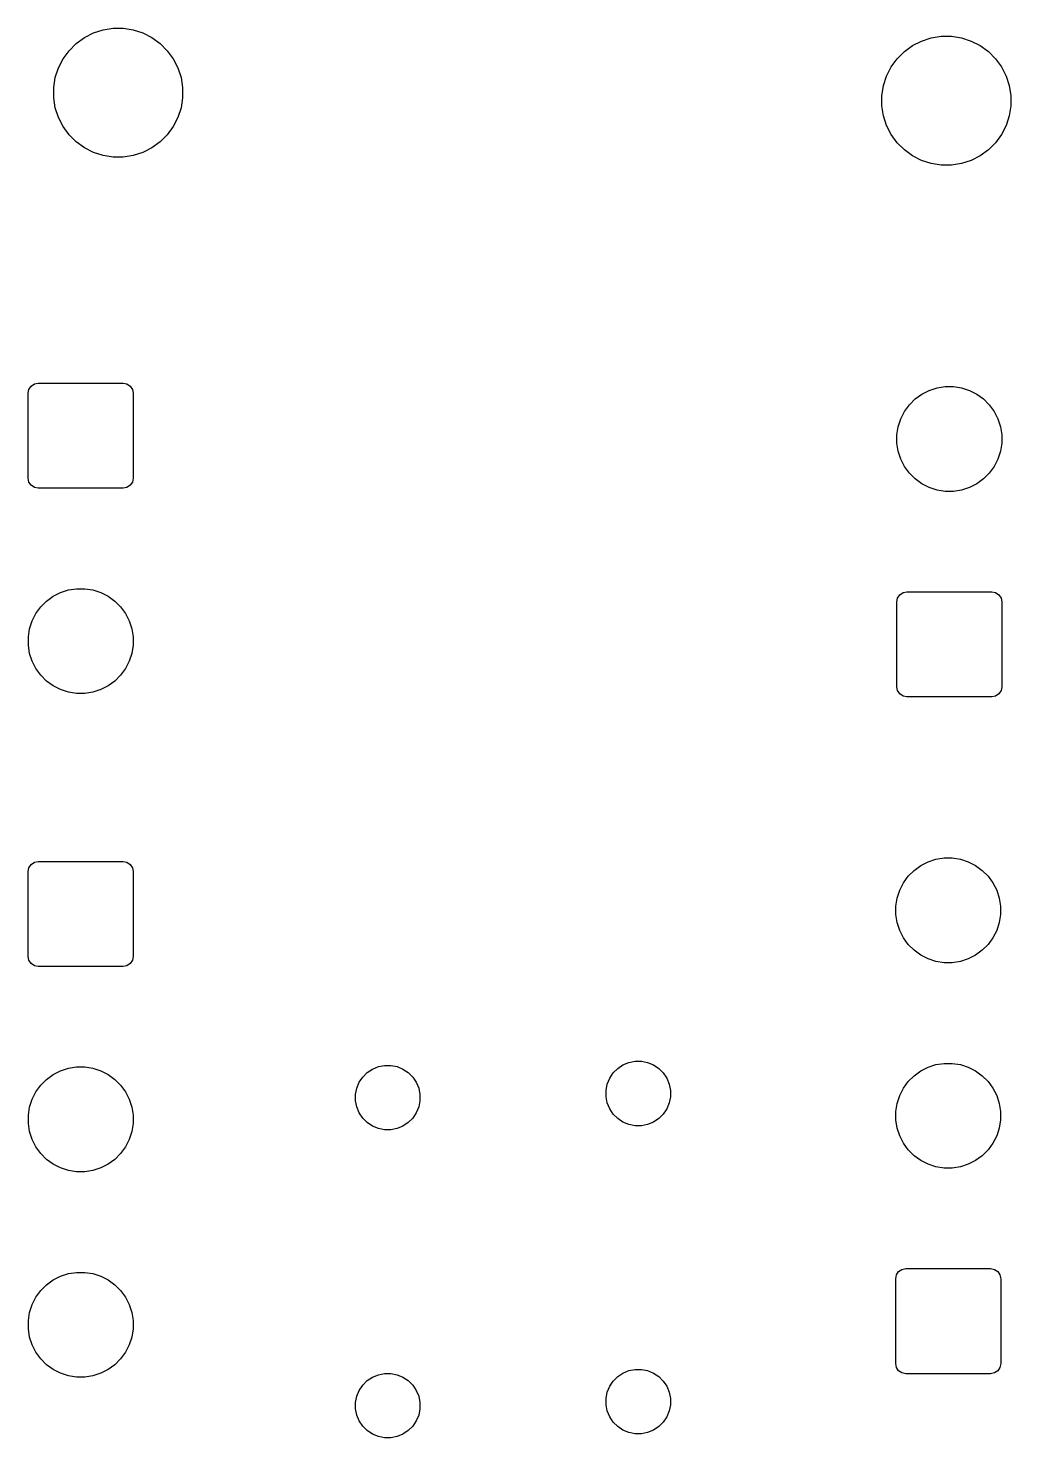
# Model space of a CAD drawing. Header units: millimetres. Extents: x 72.1 to 111.6, y -102.4 to -26.2.
# Drawn here: x 79.95 to 104.27, y -61.04 to -26.17 of the extents above; entities that cross this region are included whole.
import ezdxf

# ---------------------------------------------------------------- set-up
doc = ezdxf.new("R2010")
doc.units = ezdxf.units.MM
doc.layers.add('BLACK', color=7, linetype='CONTINUOUS')

msp = doc.modelspace()

# ---------------------------------------------------------------- linework, layer by layer
at = {"layer": 'BLACK', "linetype": 'CONTINUOUS'}
for p, q in [((81.138383, -26.54835), (81.341502, -26.400776)), ((81.341502, -26.400776), (81.565207, -26.286793)), ((81.565207, -26.286793), (81.803987, -26.209208)), ((81.803987, -26.209208), (82.051965, -26.169932)), ((82.051965, -26.169932), (82.303035, -26.169932)), ((82.303035, -26.169932), (82.551013, -26.209208)), ((82.551013, -26.209208), (82.789793, -26.286793)), ((82.789793, -26.286793), (83.013498, -26.400776)), ((83.013498, -26.400776), (83.216617, -26.54835)), ((101.841502, -26.600776), (102.065207, -26.486793)), ((102.065207, -26.486793), (102.303987, -26.409208)), ((102.303987, -26.409208), (102.551965, -26.369932)), ((102.551965, -26.369932), (102.803035, -26.369932)), ((102.803035, -26.369932), (103.051013, -26.409208)), ((103.051013, -26.409208), (103.289793, -26.486793)), ((103.289793, -26.486793), (103.513498, -26.600776)), ((80.813276, -26.929002), (80.96085, -26.725883)), ((80.96085, -26.725883), (81.138383, -26.54835)), ((83.216617, -26.54835), (83.39415, -26.725883)), ((83.39415, -26.725883), (83.541724, -26.929002)), ((101.46085, -26.925883), (101.638383, -26.74835)), ((101.638383, -26.74835), (101.841502, -26.600776)), ((103.513498, -26.600776), (103.716617, -26.74835)), ((103.716617, -26.74835), (103.89415, -26.925883)), ((80.621708, -27.391487), (80.699293, -27.152707)), ((80.699293, -27.152707), (80.813276, -26.929002)), ((83.541724, -26.929002), (83.655707, -27.152707)), ((83.655707, -27.152707), (83.733292, -27.391487)), ((101.199293, -27.352707), (101.313276, -27.129002)), ((101.313276, -27.129002), (101.46085, -26.925883)), ((103.89415, -26.925883), (104.041724, -27.129002)), ((104.041724, -27.129002), (104.155707, -27.352707)), ((80.582432, -27.639465), (80.621708, -27.391487)), ((83.733292, -27.391487), (83.772568, -27.639465)), ((101.121708, -27.591487), (101.199293, -27.352707)), ((104.155707, -27.352707), (104.233292, -27.591487)), ((80.582432, -27.890535), (80.582432, -27.639465)), ((80.621708, -28.138513), (80.582432, -27.890535)), ((83.772568, -27.890535), (83.733292, -28.138513)), ((83.772568, -27.639465), (83.772568, -27.890535)), ((101.082432, -27.839465), (101.121708, -27.591487)), ((101.082432, -28.090535), (101.082432, -27.839465)), ((104.233292, -27.591487), (104.272568, -27.839465)), ((104.272568, -27.839465), (104.272568, -28.090535)), ((80.699293, -28.377293), (80.621708, -28.138513)), ((83.733292, -28.138513), (83.655707, -28.377293)), ((101.121708, -28.338513), (101.082432, -28.090535)), ((104.272568, -28.090535), (104.233292, -28.338513)), ((80.813276, -28.600998), (80.699293, -28.377293)), ((83.655707, -28.377293), (83.541724, -28.600998)), ((101.199293, -28.577293), (101.121708, -28.338513)), ((101.313276, -28.800998), (101.199293, -28.577293)), ((104.155707, -28.577293), (104.041724, -28.800998)), ((104.233292, -28.338513), (104.155707, -28.577293)), ((80.96085, -28.804117), (80.813276, -28.600998)), ((81.138383, -28.98165), (80.96085, -28.804117)), ((83.39415, -28.804117), (83.216617, -28.98165)), ((83.541724, -28.600998), (83.39415, -28.804117)), ((101.46085, -29.004117), (101.313276, -28.800998)), ((104.041724, -28.800998), (103.89415, -29.004117)), ((81.341502, -29.129224), (81.138383, -28.98165)), ((81.565207, -29.243207), (81.341502, -29.129224)), ((81.803987, -29.320792), (81.565207, -29.243207)), ((82.789793, -29.243207), (82.551013, -29.320792)), ((83.013498, -29.129224), (82.789793, -29.243207)), ((83.216617, -28.98165), (83.013498, -29.129224)), ((101.638383, -29.18165), (101.46085, -29.004117)), ((101.841502, -29.329224), (101.638383, -29.18165)), ((103.716617, -29.18165), (103.513498, -29.329224)), ((103.89415, -29.004117), (103.716617, -29.18165)), ((82.051965, -29.360068), (81.803987, -29.320792)), ((82.303035, -29.360068), (82.051965, -29.360068)), ((82.551013, -29.320792), (82.303035, -29.360068)), ((102.065207, -29.443207), (101.841502, -29.329224)), ((102.303987, -29.520792), (102.065207, -29.443207)), ((102.551965, -29.560068), (102.303987, -29.520792)), ((102.803035, -29.560068), (102.551965, -29.560068)), ((103.051013, -29.520792), (102.803035, -29.560068)), ((103.289793, -29.443207), (103.051013, -29.520792)), ((103.513498, -29.329224), (103.289793, -29.443207)), ((79.95, -35.2), (79.96903, -35.104329)), ((79.95, -37.3), (79.95, -35.2)), ((79.96903, -35.104329), (80.023223, -35.023223)), ((80.023223, -35.023223), (80.104329, -34.96903)), ((80.104329, -34.96903), (80.2, -34.95)), ((80.2, -34.95), (82.3, -34.95)), ((82.3, -34.95), (82.395671, -34.96903)), ((82.395671, -34.96903), (82.476777, -35.023223)), ((82.476777, -35.023223), (82.53097, -35.104329)), ((82.53097, -35.104329), (82.55, -35.2)), ((82.55, -35.2), (82.55, -37.3)), ((102.070752, -35.221568), (102.252512, -35.128957)), ((102.252512, -35.128957), (102.446521, -35.065919)), ((102.446521, -35.065919), (102.648003, -35.034007)), ((102.648003, -35.034007), (102.851997, -35.034007)), ((102.851997, -35.034007), (103.053479, -35.065919)), ((103.053479, -35.065919), (103.247488, -35.128957)), ((103.247488, -35.128957), (103.429248, -35.221568)), ((101.641568, -35.650752), (101.761472, -35.485718)), ((101.761472, -35.485718), (101.905718, -35.341472)), ((101.905718, -35.341472), (102.070752, -35.221568)), ((103.429248, -35.221568), (103.594282, -35.341472)), ((103.594282, -35.341472), (103.738528, -35.485718)), ((103.738528, -35.485718), (103.858432, -35.650752)), ((101.485919, -36.026521), (101.548957, -35.832512)), ((101.548957, -35.832512), (101.641568, -35.650752)), ((103.858432, -35.650752), (103.951043, -35.832512)), ((103.951043, -35.832512), (104.014081, -36.026521)), ((101.454007, -36.228003), (101.485919, -36.026521)), ((101.454007, -36.431997), (101.454007, -36.228003)), ((104.014081, -36.026521), (104.045993, -36.228003)), ((104.045993, -36.228003), (104.045993, -36.431997)), ((101.485919, -36.633479), (101.454007, -36.431997)), ((104.045993, -36.431997), (104.014081, -36.633479)), ((101.548957, -36.827488), (101.485919, -36.633479)), ((101.641568, -37.009248), (101.548957, -36.827488)), ((103.951043, -36.827488), (103.858432, -37.009248)), ((104.014081, -36.633479), (103.951043, -36.827488)), ((79.96903, -37.395671), (79.95, -37.3)), ((82.55, -37.3), (82.53097, -37.395671)), ((101.761472, -37.174282), (101.641568, -37.009248)), ((101.905718, -37.318528), (101.761472, -37.174282)), ((103.738528, -37.174282), (103.594282, -37.318528)), ((103.858432, -37.009248), (103.738528, -37.174282)), ((80.023223, -37.476777), (79.96903, -37.395671)), ((80.104329, -37.53097), (80.023223, -37.476777)), ((80.2, -37.55), (80.104329, -37.53097)), ((82.3, -37.55), (80.2, -37.55)), ((82.395671, -37.53097), (82.3, -37.55)), ((82.476777, -37.476777), (82.395671, -37.53097)), ((82.53097, -37.395671), (82.476777, -37.476777)), ((102.070752, -37.438432), (101.905718, -37.318528)), ((102.252512, -37.531043), (102.070752, -37.438432)), ((102.446521, -37.594081), (102.252512, -37.531043)), ((102.648003, -37.625993), (102.446521, -37.594081)), ((102.851997, -37.625993), (102.648003, -37.625993)), ((103.053479, -37.594081), (102.851997, -37.625993)), ((103.247488, -37.531043), (103.053479, -37.594081)), ((103.429248, -37.438432), (103.247488, -37.531043)), ((103.594282, -37.318528), (103.429248, -37.438432)), ((80.752512, -40.128957), (80.946521, -40.065919)), ((80.946521, -40.065919), (81.148003, -40.034007)), ((81.148003, -40.034007), (81.351997, -40.034007)), ((81.351997, -40.034007), (81.553479, -40.065919)), ((81.553479, -40.065919), (81.747488, -40.128957)), ((80.261472, -40.485718), (80.405718, -40.341472)), ((80.405718, -40.341472), (80.570752, -40.221568)), ((80.570752, -40.221568), (80.752512, -40.128957)), ((81.747488, -40.128957), (81.929248, -40.221568)), ((81.929248, -40.221568), (82.094282, -40.341472)), ((82.094282, -40.341472), (82.238528, -40.485718)), ((101.45, -40.36), (101.46903, -40.264329)), ((101.45, -42.46), (101.45, -40.36)), ((101.46903, -40.264329), (101.523223, -40.183223)), ((101.523223, -40.183223), (101.604329, -40.12903)), ((101.604329, -40.12903), (101.7, -40.11)), ((101.7, -40.11), (103.8, -40.11)), ((103.8, -40.11), (103.895671, -40.12903)), ((103.895671, -40.12903), (103.976777, -40.183223)), ((103.976777, -40.183223), (104.03097, -40.264329)), ((104.03097, -40.264329), (104.05, -40.36)), ((104.05, -40.36), (104.05, -42.46)), ((80.048957, -40.832512), (80.141568, -40.650752)), ((80.141568, -40.650752), (80.261472, -40.485718)), ((82.238528, -40.485718), (82.358432, -40.650752)), ((82.358432, -40.650752), (82.451043, -40.832512)), ((79.954007, -41.228003), (79.985919, -41.026521)), ((79.985919, -41.026521), (80.048957, -40.832512)), ((82.451043, -40.832512), (82.514081, -41.026521)), ((82.514081, -41.026521), (82.545993, -41.228003)), ((79.954007, -41.431997), (79.954007, -41.228003)), ((79.985919, -41.633479), (79.954007, -41.431997)), ((82.545993, -41.431997), (82.514081, -41.633479)), ((82.545993, -41.228003), (82.545993, -41.431997)), ((80.048957, -41.827488), (79.985919, -41.633479)), ((80.141568, -42.009248), (80.048957, -41.827488)), ((82.451043, -41.827488), (82.358432, -42.009248)), ((82.514081, -41.633479), (82.451043, -41.827488)), ((80.261472, -42.174282), (80.141568, -42.009248)), ((80.405718, -42.318528), (80.261472, -42.174282)), ((82.238528, -42.174282), (82.094282, -42.318528)), ((82.358432, -42.009248), (82.238528, -42.174282)), ((80.570752, -42.438432), (80.405718, -42.318528)), ((80.752512, -42.531043), (80.570752, -42.438432)), ((80.946521, -42.594081), (80.752512, -42.531043)), ((81.747488, -42.531043), (81.553479, -42.594081)), ((81.929248, -42.438432), (81.747488, -42.531043)), ((82.094282, -42.318528), (81.929248, -42.438432)), ((101.46903, -42.555671), (101.45, -42.46)), ((104.05, -42.46), (104.03097, -42.555671)), ((81.148003, -42.625993), (80.946521, -42.594081)), ((81.351997, -42.625993), (81.148003, -42.625993)), ((81.553479, -42.594081), (81.351997, -42.625993)), ((101.523223, -42.636777), (101.46903, -42.555671)), ((101.604329, -42.69097), (101.523223, -42.636777)), ((101.7, -42.71), (101.604329, -42.69097)), ((103.8, -42.71), (101.7, -42.71)), ((103.895671, -42.69097), (103.8, -42.71)), ((103.976777, -42.636777), (103.895671, -42.69097)), ((104.03097, -42.555671), (103.976777, -42.636777)), ((102.419021, -46.725919), (102.620503, -46.694007)), ((102.620503, -46.694007), (102.824497, -46.694007)), ((102.824497, -46.694007), (103.025979, -46.725919)), ((79.95, -47.03), (79.96903, -46.934329)), ((79.95, -49.13), (79.95, -47.03)), ((79.96903, -46.934329), (80.023223, -46.853223)), ((80.023223, -46.853223), (80.104329, -46.79903)), ((80.104329, -46.79903), (80.2, -46.78)), ((80.2, -46.78), (82.3, -46.78)), ((82.3, -46.78), (82.395671, -46.79903)), ((82.395671, -46.79903), (82.476777, -46.853223)), ((82.476777, -46.853223), (82.53097, -46.934329)), ((82.53097, -46.934329), (82.55, -47.03)), ((82.55, -47.03), (82.55, -49.13)), ((101.733972, -47.145718), (101.878218, -47.001472)), ((101.878218, -47.001472), (102.043252, -46.881568)), ((102.043252, -46.881568), (102.225012, -46.788957)), ((102.225012, -46.788957), (102.419021, -46.725919)), ((103.025979, -46.725919), (103.219988, -46.788957)), ((103.219988, -46.788957), (103.401748, -46.881568)), ((103.401748, -46.881568), (103.566782, -47.001472)), ((103.566782, -47.001472), (103.711028, -47.145718)), ((101.521457, -47.492512), (101.614068, -47.310752)), ((101.614068, -47.310752), (101.733972, -47.145718)), ((103.711028, -47.145718), (103.830932, -47.310752)), ((103.830932, -47.310752), (103.923543, -47.492512)), ((101.426507, -47.888003), (101.458419, -47.686521)), ((101.458419, -47.686521), (101.521457, -47.492512)), ((103.923543, -47.492512), (103.986581, -47.686521)), ((103.986581, -47.686521), (104.018493, -47.888003)), ((101.426507, -48.091997), (101.426507, -47.888003)), ((101.458419, -48.293479), (101.426507, -48.091997)), ((104.018493, -48.091997), (103.986581, -48.293479)), ((104.018493, -47.888003), (104.018493, -48.091997)), ((101.521457, -48.487488), (101.458419, -48.293479)), ((103.986581, -48.293479), (103.923543, -48.487488)), ((101.614068, -48.669248), (101.521457, -48.487488)), ((101.733972, -48.834282), (101.614068, -48.669248)), ((103.830932, -48.669248), (103.711028, -48.834282)), ((103.923543, -48.487488), (103.830932, -48.669248)), ((79.96903, -49.225671), (79.95, -49.13)), ((82.55, -49.13), (82.53097, -49.225671)), ((101.878218, -48.978528), (101.733972, -48.834282)), ((102.043252, -49.098432), (101.878218, -48.978528)), ((102.225012, -49.191043), (102.043252, -49.098432)), ((103.401748, -49.098432), (103.219988, -49.191043)), ((103.566782, -48.978528), (103.401748, -49.098432)), ((103.711028, -48.834282), (103.566782, -48.978528)), ((80.023223, -49.306777), (79.96903, -49.225671)), ((80.104329, -49.36097), (80.023223, -49.306777)), ((80.2, -49.38), (80.104329, -49.36097)), ((82.3, -49.38), (80.2, -49.38)), ((82.395671, -49.36097), (82.3, -49.38)), ((82.476777, -49.306777), (82.395671, -49.36097)), ((82.53097, -49.225671), (82.476777, -49.306777)), ((102.419021, -49.254081), (102.225012, -49.191043)), ((102.620503, -49.285993), (102.419021, -49.254081)), ((102.824497, -49.285993), (102.620503, -49.285993)), ((103.025979, -49.254081), (102.824497, -49.285993)), ((103.219988, -49.191043), (103.025979, -49.254081)), ((80.752512, -51.958957), (80.946521, -51.895919)), ((80.946521, -51.895919), (81.148003, -51.864007)), ((81.148003, -51.864007), (81.351997, -51.864007)), ((81.351997, -51.864007), (81.553479, -51.895919)), ((81.553479, -51.895919), (81.747488, -51.958957)), ((88.342485, -52.001592), (88.472883, -51.914463)), ((88.472883, -51.914463), (88.617772, -51.854448)), ((88.617772, -51.854448), (88.771586, -51.823852)), ((88.771586, -51.823852), (88.928414, -51.823852)), ((88.928414, -51.823852), (89.082228, -51.854448)), ((89.082228, -51.854448), (89.227117, -51.914463)), ((89.227117, -51.914463), (89.357515, -52.001592)), ((94.431592, -52.012485), (94.542485, -51.901592)), ((94.542485, -51.901592), (94.672883, -51.814463)), ((94.672883, -51.814463), (94.817772, -51.754448)), ((94.817772, -51.754448), (94.971586, -51.723852)), ((94.971586, -51.723852), (95.128414, -51.723852)), ((95.128414, -51.723852), (95.282228, -51.754448)), ((95.282228, -51.754448), (95.427117, -51.814463)), ((95.427117, -51.814463), (95.557515, -51.901592)), ((95.557515, -51.901592), (95.668408, -52.012485)), ((102.043252, -51.961568), (102.225012, -51.868957)), ((102.225012, -51.868957), (102.419021, -51.805919)), ((102.419021, -51.805919), (102.620503, -51.774007)), ((102.620503, -51.774007), (102.824497, -51.774007)), ((102.824497, -51.774007), (103.025979, -51.805919)), ((103.025979, -51.805919), (103.219988, -51.868957)), ((103.219988, -51.868957), (103.401748, -51.961568)), ((80.261472, -52.315718), (80.405718, -52.171472)), ((80.405718, -52.171472), (80.570752, -52.051568)), ((80.570752, -52.051568), (80.752512, -51.958957)), ((81.747488, -51.958957), (81.929248, -52.051568)), ((81.929248, -52.051568), (82.094282, -52.171472)), ((82.094282, -52.171472), (82.238528, -52.315718)), ((88.084448, -52.387772), (88.144463, -52.242883)), ((88.144463, -52.242883), (88.231592, -52.112485)), ((88.231592, -52.112485), (88.342485, -52.001592)), ((89.357515, -52.001592), (89.468408, -52.112485)), ((89.468408, -52.112485), (89.555537, -52.242883)), ((89.555537, -52.242883), (89.615552, -52.387772)), ((94.253852, -52.441586), (94.284448, -52.287772)), ((94.284448, -52.287772), (94.344463, -52.142883)), ((94.344463, -52.142883), (94.431592, -52.012485)), ((95.668408, -52.012485), (95.755537, -52.142883)), ((95.755537, -52.142883), (95.815552, -52.287772)), ((95.815552, -52.287772), (95.846148, -52.441586)), ((101.614068, -52.390752), (101.733972, -52.225718)), ((101.733972, -52.225718), (101.878218, -52.081472)), ((101.878218, -52.081472), (102.043252, -51.961568)), ((103.401748, -51.961568), (103.566782, -52.081472)), ((103.566782, -52.081472), (103.711028, -52.225718)), ((103.711028, -52.225718), (103.830932, -52.390752)), ((80.048957, -52.662512), (80.141568, -52.480752)), ((80.141568, -52.480752), (80.261472, -52.315718)), ((82.238528, -52.315718), (82.358432, -52.480752)), ((82.358432, -52.480752), (82.451043, -52.662512)), ((88.053852, -52.541586), (88.084448, -52.387772)), ((88.053852, -52.698414), (88.053852, -52.541586)), ((89.615552, -52.387772), (89.646148, -52.541586)), ((89.646148, -52.541586), (89.646148, -52.698414)), ((94.253852, -52.598414), (94.253852, -52.441586)), ((94.284448, -52.752228), (94.253852, -52.598414)), ((95.846148, -52.598414), (95.815552, -52.752228)), ((95.846148, -52.441586), (95.846148, -52.598414)), ((101.458419, -52.766521), (101.521457, -52.572512)), ((101.521457, -52.572512), (101.614068, -52.390752)), ((103.830932, -52.390752), (103.923543, -52.572512)), ((103.923543, -52.572512), (103.986581, -52.766521)), ((79.954007, -53.058003), (79.985919, -52.856521)), ((79.985919, -52.856521), (80.048957, -52.662512)), ((82.451043, -52.662512), (82.514081, -52.856521)), ((82.514081, -52.856521), (82.545993, -53.058003)), ((88.084448, -52.852228), (88.053852, -52.698414)), ((88.144463, -52.997117), (88.084448, -52.852228)), ((89.615552, -52.852228), (89.555537, -52.997117)), ((89.646148, -52.698414), (89.615552, -52.852228)), ((94.344463, -52.897117), (94.284448, -52.752228)), ((94.431592, -53.027515), (94.344463, -52.897117)), ((95.755537, -52.897117), (95.668408, -53.027515)), ((95.815552, -52.752228), (95.755537, -52.897117)), ((101.426507, -52.968003), (101.458419, -52.766521)), ((101.426507, -53.171997), (101.426507, -52.968003)), ((103.986581, -52.766521), (104.018493, -52.968003)), ((104.018493, -52.968003), (104.018493, -53.171997)), ((79.954007, -53.261997), (79.954007, -53.058003)), ((79.985919, -53.463479), (79.954007, -53.261997)), ((82.545993, -53.261997), (82.514081, -53.463479)), ((82.545993, -53.058003), (82.545993, -53.261997)), ((88.231592, -53.127515), (88.144463, -52.997117)), ((88.342485, -53.238408), (88.231592, -53.127515)), ((88.472883, -53.325537), (88.342485, -53.238408)), ((88.617772, -53.385552), (88.472883, -53.325537)), ((89.227117, -53.325537), (89.082228, -53.385552)), ((89.357515, -53.238408), (89.227117, -53.325537)), ((89.468408, -53.127515), (89.357515, -53.238408)), ((89.555537, -52.997117), (89.468408, -53.127515)), ((94.542485, -53.138408), (94.431592, -53.027515)), ((94.672883, -53.225537), (94.542485, -53.138408)), ((94.817772, -53.285552), (94.672883, -53.225537)), ((94.971586, -53.316148), (94.817772, -53.285552)), ((95.128414, -53.316148), (94.971586, -53.316148)), ((95.282228, -53.285552), (95.128414, -53.316148)), ((95.427117, -53.225537), (95.282228, -53.285552)), ((95.557515, -53.138408), (95.427117, -53.225537)), ((95.668408, -53.027515), (95.557515, -53.138408)), ((101.458419, -53.373479), (101.426507, -53.171997)), ((104.018493, -53.171997), (103.986581, -53.373479)), ((80.048957, -53.657488), (79.985919, -53.463479)), ((80.141568, -53.839248), (80.048957, -53.657488)), ((82.451043, -53.657488), (82.358432, -53.839248)), ((82.514081, -53.463479), (82.451043, -53.657488)), ((88.771586, -53.416148), (88.617772, -53.385552)), ((88.928414, -53.416148), (88.771586, -53.416148)), ((89.082228, -53.385552), (88.928414, -53.416148)), ((101.521457, -53.567488), (101.458419, -53.373479)), ((101.614068, -53.749248), (101.521457, -53.567488)), ((103.923543, -53.567488), (103.830932, -53.749248)), ((103.986581, -53.373479), (103.923543, -53.567488)), ((80.261472, -54.004282), (80.141568, -53.839248)), ((80.405718, -54.148528), (80.261472, -54.004282)), ((82.238528, -54.004282), (82.094282, -54.148528)), ((82.358432, -53.839248), (82.238528, -54.004282)), ((101.733972, -53.914282), (101.614068, -53.749248)), ((101.878218, -54.058528), (101.733972, -53.914282)), ((103.711028, -53.914282), (103.566782, -54.058528)), ((103.830932, -53.749248), (103.711028, -53.914282)), ((80.570752, -54.268432), (80.405718, -54.148528)), ((80.752512, -54.361043), (80.570752, -54.268432)), ((80.946521, -54.424081), (80.752512, -54.361043)), ((81.747488, -54.361043), (81.553479, -54.424081)), ((81.929248, -54.268432), (81.747488, -54.361043)), ((82.094282, -54.148528), (81.929248, -54.268432)), ((102.043252, -54.178432), (101.878218, -54.058528)), ((102.225012, -54.271043), (102.043252, -54.178432)), ((102.419021, -54.334081), (102.225012, -54.271043)), ((102.620503, -54.365993), (102.419021, -54.334081)), ((102.824497, -54.365993), (102.620503, -54.365993)), ((103.025979, -54.334081), (102.824497, -54.365993)), ((103.219988, -54.271043), (103.025979, -54.334081)), ((103.401748, -54.178432), (103.219988, -54.271043)), ((103.566782, -54.058528), (103.401748, -54.178432)), ((81.148003, -54.455993), (80.946521, -54.424081)), ((81.351997, -54.455993), (81.148003, -54.455993)), ((81.553479, -54.424081), (81.351997, -54.455993)), ((80.405718, -57.251472), (80.570752, -57.131568)), ((80.570752, -57.131568), (80.752512, -57.038957)), ((80.752512, -57.038957), (80.946521, -56.975919)), ((80.946521, -56.975919), (81.148003, -56.944007)), ((81.148003, -56.944007), (81.351997, -56.944007)), ((81.351997, -56.944007), (81.553479, -56.975919)), ((81.553479, -56.975919), (81.747488, -57.038957)), ((81.747488, -57.038957), (81.929248, -57.131568)), ((81.929248, -57.131568), (82.094282, -57.251472)), ((101.4225, -57.1), (101.44153, -57.004329)), ((101.4225, -59.2), (101.4225, -57.1)), ((101.44153, -57.004329), (101.495723, -56.923223)), ((101.495723, -56.923223), (101.576829, -56.86903)), ((101.576829, -56.86903), (101.6725, -56.85)), ((101.6725, -56.85), (103.7725, -56.85)), ((103.7725, -56.85), (103.868171, -56.86903)), ((103.868171, -56.86903), (103.949277, -56.923223)), ((103.949277, -56.923223), (104.00347, -57.004329)), ((104.00347, -57.004329), (104.0225, -57.1)), ((104.0225, -57.1), (104.0225, -59.2)), ((80.141568, -57.560752), (80.261472, -57.395718)), ((80.261472, -57.395718), (80.405718, -57.251472)), ((82.094282, -57.251472), (82.238528, -57.395718)), ((82.238528, -57.395718), (82.358432, -57.560752)), ((79.985919, -57.936521), (80.048957, -57.742512)), ((80.048957, -57.742512), (80.141568, -57.560752)), ((82.358432, -57.560752), (82.451043, -57.742512)), ((82.451043, -57.742512), (82.514081, -57.936521)), ((79.954007, -58.138003), (79.985919, -57.936521)), ((79.954007, -58.341997), (79.954007, -58.138003)), ((82.514081, -57.936521), (82.545993, -58.138003)), ((82.545993, -58.138003), (82.545993, -58.341997)), ((79.985919, -58.543479), (79.954007, -58.341997)), ((80.048957, -58.737488), (79.985919, -58.543479)), ((82.514081, -58.543479), (82.451043, -58.737488)), ((82.545993, -58.341997), (82.514081, -58.543479)), ((80.141568, -58.919248), (80.048957, -58.737488)), ((80.261472, -59.084282), (80.141568, -58.919248)), ((82.358432, -58.919248), (82.238528, -59.084282)), ((82.451043, -58.737488), (82.358432, -58.919248)), ((80.405718, -59.228528), (80.261472, -59.084282)), ((80.570752, -59.348432), (80.405718, -59.228528)), ((82.094282, -59.228528), (81.929248, -59.348432)), ((82.238528, -59.084282), (82.094282, -59.228528)), ((101.44153, -59.295671), (101.4225, -59.2)), ((104.0225, -59.2), (104.00347, -59.295671)), ((80.752512, -59.441043), (80.570752, -59.348432)), ((80.946521, -59.504081), (80.752512, -59.441043)), ((81.148003, -59.535993), (80.946521, -59.504081)), ((81.351997, -59.535993), (81.148003, -59.535993)), ((81.553479, -59.504081), (81.351997, -59.535993)), ((81.747488, -59.441043), (81.553479, -59.504081)), ((81.929248, -59.348432), (81.747488, -59.441043)), ((88.342485, -59.621592), (88.472883, -59.534463)), ((88.472883, -59.534463), (88.617772, -59.474448)), ((88.617772, -59.474448), (88.771586, -59.443852)), ((88.771586, -59.443852), (88.928414, -59.443852)), ((88.928414, -59.443852), (89.082228, -59.474448)), ((89.082228, -59.474448), (89.227117, -59.534463)), ((89.227117, -59.534463), (89.357515, -59.621592)), ((94.431592, -59.632485), (94.542485, -59.521592)), ((94.542485, -59.521592), (94.672883, -59.434463)), ((94.672883, -59.434463), (94.817772, -59.374448)), ((94.817772, -59.374448), (94.971586, -59.343852)), ((94.971586, -59.343852), (95.128414, -59.343852)), ((95.128414, -59.343852), (95.282228, -59.374448)), ((95.282228, -59.374448), (95.427117, -59.434463)), ((95.427117, -59.434463), (95.557515, -59.521592)), ((95.557515, -59.521592), (95.668408, -59.632485)), ((101.495723, -59.376777), (101.44153, -59.295671)), ((101.576829, -59.43097), (101.495723, -59.376777)), ((101.6725, -59.45), (101.576829, -59.43097)), ((103.7725, -59.45), (101.6725, -59.45)), ((103.868171, -59.43097), (103.7725, -59.45)), ((103.949277, -59.376777), (103.868171, -59.43097)), ((104.00347, -59.295671), (103.949277, -59.376777)), ((88.084448, -60.007772), (88.144463, -59.862883)), ((88.144463, -59.862883), (88.231592, -59.732485)), ((88.231592, -59.732485), (88.342485, -59.621592)), ((89.357515, -59.621592), (89.468408, -59.732485)), ((89.468408, -59.732485), (89.555537, -59.862883)), ((89.555537, -59.862883), (89.615552, -60.007772)), ((94.253852, -60.061586), (94.284448, -59.907772)), ((94.284448, -59.907772), (94.344463, -59.762883)), ((94.344463, -59.762883), (94.431592, -59.632485)), ((95.668408, -59.632485), (95.755537, -59.762883)), ((95.755537, -59.762883), (95.815552, -59.907772)), ((95.815552, -59.907772), (95.846148, -60.061586)), ((88.053852, -60.161586), (88.084448, -60.007772)), ((88.053852, -60.318414), (88.053852, -60.161586)), ((88.084448, -60.472228), (88.053852, -60.318414)), ((89.615552, -60.007772), (89.646148, -60.161586)), ((89.646148, -60.318414), (89.615552, -60.472228)), ((89.646148, -60.161586), (89.646148, -60.318414)), ((94.253852, -60.218414), (94.253852, -60.061586)), ((94.284448, -60.372228), (94.253852, -60.218414)), ((95.846148, -60.218414), (95.815552, -60.372228)), ((95.846148, -60.061586), (95.846148, -60.218414)), ((88.144463, -60.617117), (88.084448, -60.472228)), ((88.231592, -60.747515), (88.144463, -60.617117)), ((89.555537, -60.617117), (89.468408, -60.747515)), ((89.615552, -60.472228), (89.555537, -60.617117)), ((94.344463, -60.517117), (94.284448, -60.372228)), ((94.431592, -60.647515), (94.344463, -60.517117)), ((94.542485, -60.758408), (94.431592, -60.647515)), ((95.668408, -60.647515), (95.557515, -60.758408)), ((95.755537, -60.517117), (95.668408, -60.647515)), ((95.815552, -60.372228), (95.755537, -60.517117)), ((88.342485, -60.858408), (88.231592, -60.747515)), ((88.472883, -60.945537), (88.342485, -60.858408)), ((88.617772, -61.005552), (88.472883, -60.945537)), ((88.771586, -61.036148), (88.617772, -61.005552)), ((89.082228, -61.005552), (88.928414, -61.036148)), ((89.227117, -60.945537), (89.082228, -61.005552)), ((89.357515, -60.858408), (89.227117, -60.945537)), ((89.468408, -60.747515), (89.357515, -60.858408)), ((94.672883, -60.845537), (94.542485, -60.758408)), ((94.817772, -60.905552), (94.672883, -60.845537)), ((94.971586, -60.936148), (94.817772, -60.905552)), ((95.128414, -60.936148), (94.971586, -60.936148)), ((95.282228, -60.905552), (95.128414, -60.936148)), ((95.427117, -60.845537), (95.282228, -60.905552)), ((95.557515, -60.758408), (95.427117, -60.845537)), ((88.928414, -61.036148), (88.771586, -61.036148))]:
    msp.add_line(p, q, dxfattribs=at)

doc.saveas('drawing.dxf')
